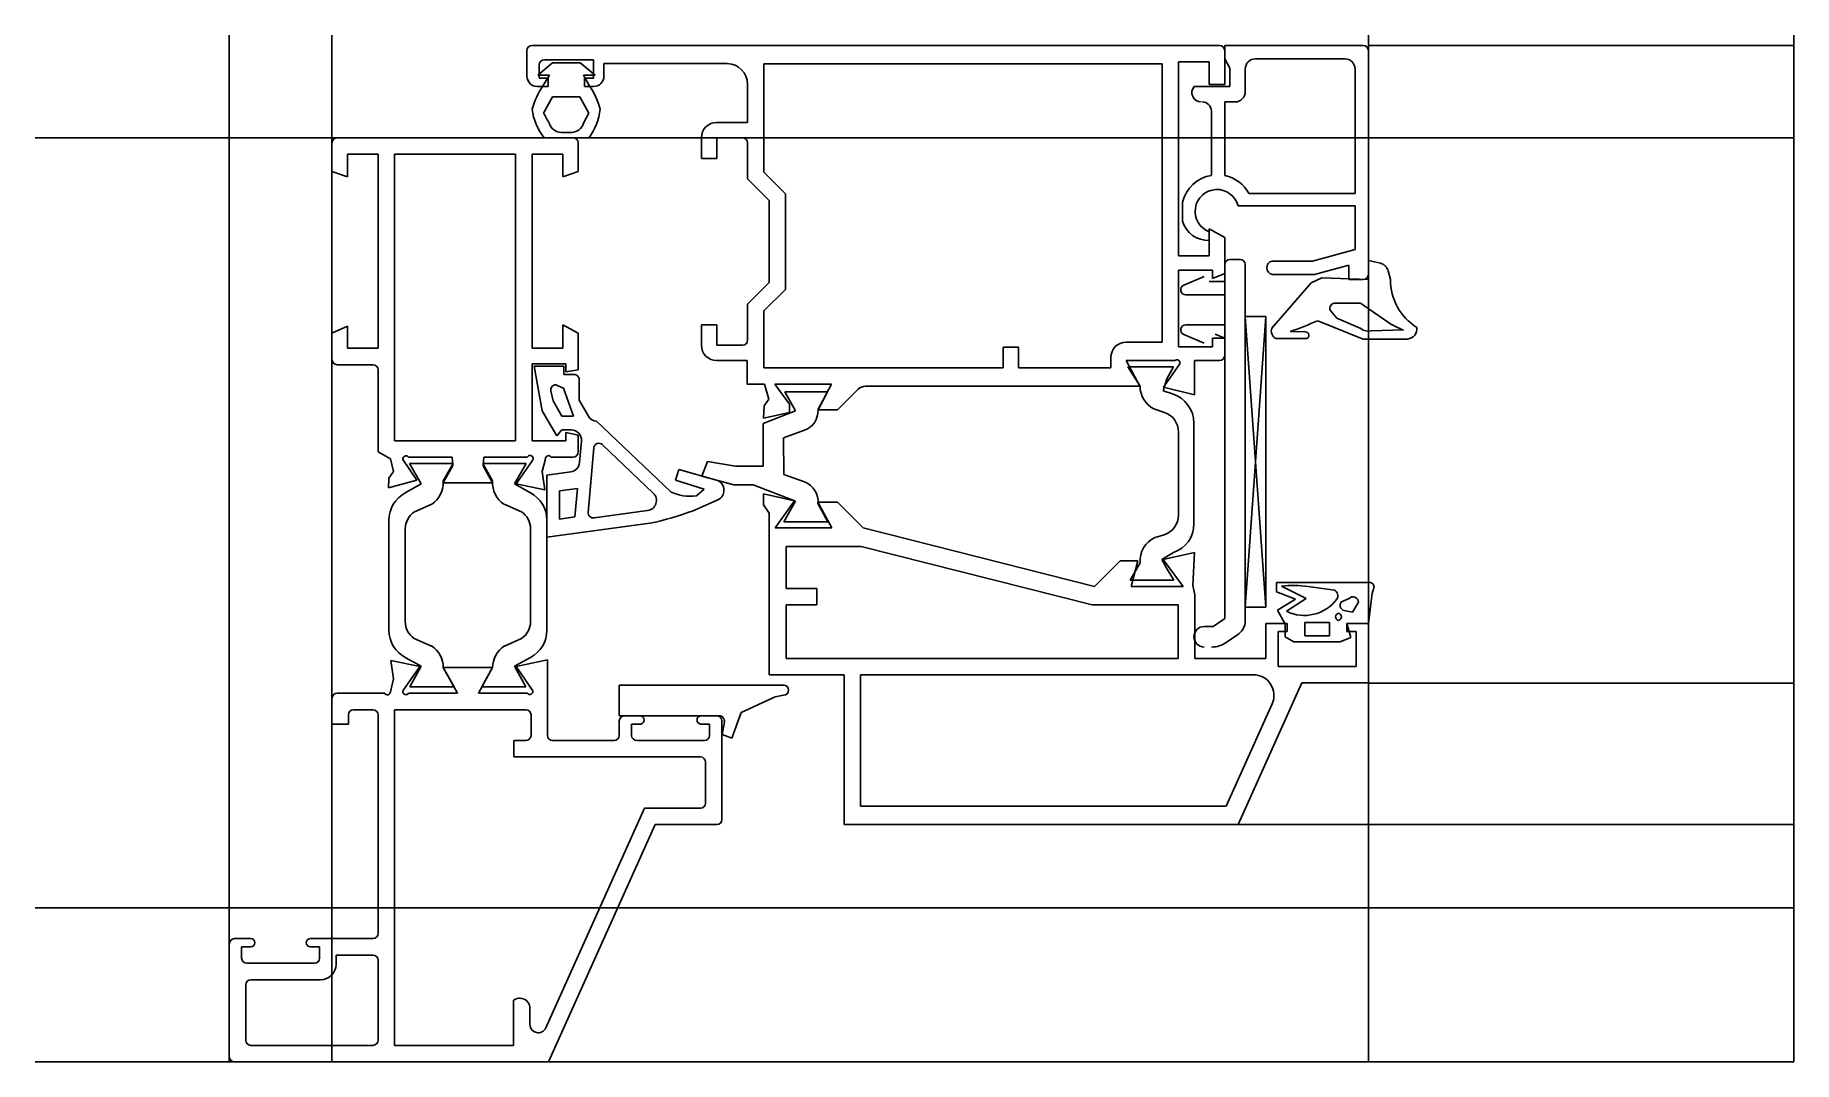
# Model space of a CAD drawing. Extents: x -29 to 142, y -9 to 91.
import ezdxf

# ---------------------------------------------------------------- set-up
doc = ezdxf.new("R2010")
doc.units = 0
doc.layers.get('0').update_dxf_attribs({"linetype": 'CONTINUOUS'})

msp = doc.modelspace()

# ---------------------------------------------------------------- linework, layer by layer
at = {"linetype": 'CONTINUOUS'}
for p, q in [((-10, 91), (-10, -9)), ((0, -9), (0, 91)), ((101, -9), (101, 91)), ((142.46, -9), (142.46, 91)), ((19, 89.5), (19, 87)), ((86.5, 90), (19.5, 90)), ((100.5, 90), (87, 90)), ((87, 90), (87, 88.71)), ((87, 86.19), (87, 89.5)), ((101, 90), (142.46, 90)), ((101, 67.7), (101, 89.5)), ((21.5, 88.3), (20.06, 87.1)), ((20.2, 86.8), (20.2, 88.1)), ((20.7, 88.6), (25.5, 88.6)), ((24.2, 88.3), (21.5, 88.3)), ((25.64, 87.1), (24.2, 88.3)), ((25.5, 88.6), (25.5, 86.8)), ((26.5, 87), (26.5, 88.23)), ((26.5, 88.23), (38.53, 88.23)), ((42.1, 77.66), (42.1, 88.2)), ((42.1, 88.2), (80.9, 88.2)), ((80.9, 88.2), (80.9, 61.1)), ((82.5, 69.5), (82.5, 88.4)), ((82.5, 88.4), (85.5, 88.4)), ((85.5, 88.4), (85.5, 86.19)), ((87, 88.71), (87.5, 87.79)), ((87.5, 87.79), (87.5, 86)), ((89, 85.5), (89, 87.7)), ((90, 88.7), (98.7, 88.7)), ((99.7, 87.7), (99.7, 75.59)), ((20, 86), (21.08, 86)), ((20.06, 87.1), (21.2, 87.1)), ((21.08, 86.8), (20.2, 86.8)), ((21.2, 87.1), (20.52, 86)), ((21.08, 86), (21.08, 86.8)), ((25.02, 86.18), (24.5, 87.1)), ((24.5, 87.1), (25.64, 87.1)), ((25.5, 86.8), (24.61, 86.8)), ((24.61, 86.8), (24.61, 86)), ((24.61, 86), (25.5, 86)), ((40.5, 86.23), (40.5, 82.5)), ((87.5, 86), (84.03, 86)), ((85.5, 86.19), (87, 86.19)), ((20.63, 83.42), (21.48, 85)), ((21.48, 85), (24.15, 85)), ((24.15, 85), (25.05, 83.42)), ((87, 77.33), (87, 84.5)), ((87, 84.5), (88, 84.5)), ((25.05, 83.42), (24.51, 82.42)), ((40.5, 82.5), (37.5, 82.5)), ((85.7, 83.6), (85.7, 77.35)), ((-28.92, 81), (142.46, 81)), ((23.5, 81), (0.5, 81)), ((20.69, 81), (25.06, 81)), ((23.36, 81.52), (22.38, 81.52)), ((36, 81), (36, 79)), ((37.5, 79), (37.5, 81)), ((37.5, 81), (40, 81)), ((0, 80.5), (0, 77.71)), ((1.5, 77.19), (1.5, 79.4)), ((1.5, 79.4), (4.5, 79.4)), ((4.5, 79.4), (4.5, 60.5)), ((6.1, 51.5), (6.1, 79.4)), ((6.1, 79.4), (17.9, 79.4)), ((17.9, 79.4), (17.9, 51.5)), ((19.5, 60.5), (19.5, 79.4)), ((19.5, 79.4), (22.5, 79.4)), ((22.5, 79.4), (22.5, 77.19)), ((24, 77.71), (24, 80.5)), ((36, 79), (37.5, 79)), ((40.5, 80.5), (40.5, 77)), ((0, 77.71), (1.5, 77.19)), ((22.5, 77.19), (24, 77.71)), ((44.2, 75.56), (42.1, 77.66)), ((40.5, 77), (42.6, 74.9)), ((44.2, 66.24), (44.2, 75.56)), ((99.7, 75.59), (89.36, 75.59)), ((42.6, 74.9), (42.6, 66.9)), ((82.9, 74.73), (82.9, 72.89)), ((88.31, 74.39), (99.7, 74.39)), ((99.7, 74.39), (99.7, 70.11)), ((87, 71.28), (85.5, 72.15)), ((85.5, 72.15), (85.5, 69.5)), ((85.5, 71), (85.5, 71.85)), ((87, 67.8), (87, 71.28)), ((85.5, 69.5), (82.5, 69.5)), ((87, 34.19), (87, 68.65)), ((87.5, 69.15), (88.5, 69.15)), ((89, 68.65), (89, 33.93)), ((95.57, 69), (91.63, 69)), ((99.7, 70.11), (95.57, 69)), ((95.74, 67.7), (99.1, 68.6)), ((99.1, 68.6), (99.1, 67.2)), ((102.18, 68.78), (101, 69.05)), ((101, 69.05), (101, 67.19)), ((42.6, 66.9), (40.5, 64.8)), ((82.5, 60.65), (82.5, 68.1)), ((82.5, 68.1), (85.8, 68.1)), ((83.01, 66.66), (85, 67.5)), ((85.5, 67), (87, 67)), ((85.8, 68.1), (85.8, 67.3)), ((85.8, 67.3), (87, 67.8)), ((95.41, 66.87), (91.6, 62.47)), ((91.67, 67.7), (95.74, 67.7)), ((96.46, 67.36), (95.41, 66.87)), ((101, 67.19), (96.46, 67.36)), ((99.1, 67.2), (100.5, 67.2)), ((103.16, 67.19), (102.92, 68.06)), ((42.1, 64.14), (44.2, 66.24)), ((87, 65.7), (83.2, 65.7)), ((40.5, 64.8), (40.5, 61.3)), ((42.1, 58.6), (42.1, 64.14)), ((91, 63.59), (89, 35.29)), ((89, 63.59), (91, 35.29)), ((91, 63.59), (89, 35.29)), ((91, 63.59), (89, 63.59)), ((91, 35.29), (91, 63.59)), ((97.94, 63.45), (97.29, 64.2)), ((97.75, 64.9), (100.23, 64.9)), ((100.28, 62.42), (97.94, 63.45)), ((100.23, 64.9), (103.3, 62.8)), ((1.5, 62.66), (0, 61.99)), ((0, 61.99), (0, 59.4)), ((1.5, 60.5), (1.5, 62.66)), ((24, 61.99), (22.5, 62.8)), ((22.5, 62.8), (22.5, 60.5)), ((24, 58.4), (24, 61.99)), ((37.5, 62.8), (36, 62.8)), ((36, 62.8), (36, 60.8)), ((37.5, 60.8), (37.5, 62.8)), ((85, 61), (83.01, 61.84)), ((83.2, 62.8), (87, 62.8)), ((87, 61.5), (86.08, 61.88)), ((94.88, 62.11), (93.39, 62.13)), ((96.06, 63.19), (100.48, 61.4)), ((104.42, 62.29), (101.28, 62.2)), ((4.5, 60.5), (1.5, 60.5)), ((22.5, 60.5), (19.5, 60.5)), ((40, 60.8), (37.5, 60.8)), ((66.9, 60.6), (65.4, 60.6)), ((65.4, 60.6), (65.4, 58.6)), ((66.9, 58.6), (66.9, 60.6)), ((80.9, 61.1), (77.4, 61.1)), ((85.8, 60.65), (82.5, 60.65)), ((87, 61.5), (85.8, 61.5)), ((85.8, 61.5), (85.8, 60.65)), ((87, 59.8), (87, 61.5)), ((91, 61.44), (91, 37.44)), ((91, 37.44), (91, 61.44)), ((92.08, 61.44), (95, 61.44)), ((100.48, 61.4), (104.82, 61.4)), ((0.5, 58.9), (4, 58.9)), ((4.5, 58.4), (4.5, 50.4)), ((19.5, 51.5), (19.5, 59)), ((19.5, 59), (22.8, 59)), ((22.6, 58.75), (19.7, 58.75)), ((19.7, 58.75), (20.48, 54.4)), ((22.6, 57.95), (22.6, 58.75)), ((22.8, 59), (22.8, 58.2)), ((22.8, 58.2), (24, 58.4)), ((37.5, 59.3), (40.45, 59.3)), ((40.45, 59.3), (40.45, 57)), ((65.4, 58.6), (42.1, 58.6)), ((75.9, 58.6), (66.9, 58.6)), ((75.9, 59.6), (75.9, 58.6)), ((78.74, 56.8), (77.41, 59.3)), ((77.41, 59.3), (82.14, 59.3)), ((82, 58.69), (77.56, 58.69)), ((77.56, 58.69), (78.75, 56.81)), ((82.63, 58.99), (81.05, 56.7)), ((81.36, 57.54), (82, 58.69)), ((84.04, 55.98), (84.04, 59.3)), ((84.04, 59.3), (86.5, 59.3)), ((21.83, 56.95), (22.55, 56.63)), ((22.55, 56.63), (23.55, 53.9)), ((23.57, 57.95), (22.6, 57.95)), ((24.1, 55.45), (24.1, 57.45)), ((40.45, 57), (42.16, 57)), ((42.16, 57), (42.57, 55.54)), ((44.58, 55.05), (43.16, 57)), ((43.16, 57), (48.69, 57)), ((48.69, 57), (47.36, 54.5)), ((52, 56.8), (78.74, 56.8)), ((80.99, 56.36), (81.36, 57.54)), ((81.05, 56.7), (84.04, 55.98)), ((21.55, 55.37), (21.34, 56.35)), ((22.39, 53.9), (21.55, 55.37)), ((25, 53.89), (24.1, 55.45)), ((42.11, 54.89), (42.05, 53.68)), ((42.57, 55.54), (42.11, 54.89)), ((48.3, 56.27), (44.12, 56.27)), ((44.12, 56.27), (45.16, 54.4)), ((44.58, 54.24), (44.58, 55.05)), ((47.37, 54.52), (48.3, 56.27)), ((49.28, 54.5), (51.29, 56.51)), ((81.91, 56.06), (80.99, 56.36)), ((20.48, 54.4), (21.9, 51.96)), ((23.55, 53.9), (22.39, 53.9)), ((33.01, 46.51), (25.78, 53.39)), ((45.16, 54.4), (42.02, 53.17)), ((42.02, 53.17), (42.03, 49.01)), ((42.05, 53.68), (44.58, 54.24)), ((47.36, 54.5), (49.28, 54.5)), ((80.08, 54.6), (81.14, 54.24)), ((84, 43.42), (84, 53.2)), ((17.9, 51.5), (6.1, 51.5)), ((22.8, 51.5), (19.5, 51.5)), ((21.9, 51.96), (22.41, 52.55)), ((22.41, 52.55), (23.33, 52.55)), ((24, 52.05), (22.8, 52.3)), ((22.8, 52.3), (22.8, 51.5)), ((24, 50.4), (24, 52.05)), ((24.32, 51.46), (24.14, 49.37)), ((44.02, 51.78), (46.06, 52.52)), ((44.03, 48.22), (44.02, 51.78)), ((82.5, 52.34), (82.5, 44.25)), ((4.5, 50.41), (5.7, 49.75)), ((5.7, 49.75), (6.01, 48.51)), ((7.46, 49.9), (11.7, 49.9)), ((11.7, 49.9), (11.77, 49.07)), ((14.74, 49.04), (14.8, 49.9)), ((14.8, 49.9), (19.04, 49.9)), ((20.49, 48.51), (20.8, 49.75)), ((21.36, 49.9), (23.5, 49.9)), ((24.97, 44.52), (25.52, 50.79)), ((26.36, 51.11), (31.31, 46.4)), ((6.01, 48.51), (5.56, 47.86)), ((8.28, 47.67), (6.91, 49.66)), ((11.8, 49.29), (7.57, 49.29)), ((7.57, 49.29), (8.71, 47.31)), ((10.84, 47.58), (11.8, 49.29)), ((11.77, 49.07), (10.85, 47.4)), ((18.93, 49.29), (14.7, 49.29)), ((14.7, 49.29), (15.66, 47.58)), ((15.65, 47.4), (14.74, 49.04)), ((17.79, 47.31), (18.93, 49.29)), ((19.53, 49.56), (17.95, 47.3)), ((20.75, 46.71), (20.49, 48.51)), ((23.28, 48.47), (20.94, 48.15)), ((20.94, 48.15), (20.94, 42.1)), ((33.79, 48.7), (33.49, 47.64)), ((37.46, 47.67), (33.79, 48.7)), ((36.61, 49.47), (36.05, 48.05)), ((36.05, 48.05), (39.18, 47.21)), ((39.34, 49.01), (36.61, 49.47)), ((42.03, 49.01), (39.34, 49.01)), ((46.06, 47.48), (44.03, 48.22)), ((5.56, 47.86), (5.51, 46.9)), ((5.51, 46.9), (8.28, 47.67)), ((8.71, 47.31), (7.15, 46.41)), ((10.85, 47.4), (15.65, 47.4)), ((19.35, 46.41), (17.79, 47.31)), ((17.95, 47.3), (20.75, 46.71)), ((22.19, 46.62), (23.92, 46.86)), ((22.19, 43.87), (22.19, 46.62)), ((23.92, 46.86), (23.68, 44.07)), ((33.49, 47.64), (36.28, 46.79)), ((36.28, 46.79), (35.53, 46.13)), ((39.18, 47.21), (41.05, 47.21)), ((41.05, 47.21), (45.16, 45.6)), ((45.08, 45.64), (42.06, 46.31)), ((42.06, 46.31), (42.06, 45.24)), ((8.04, 44.58), (9.73, 45.32)), ((16.77, 45.32), (18.46, 44.58)), ((30.75, 44.69), (25.54, 43.98)), ((35.19, 44.68), (37.6, 45.73)), ((42.06, 45.24), (42.6, 44.43)), ((43.18, 43), (45.08, 45.64)), ((45.16, 45.6), (44.05, 43.61)), ((49.28, 45.5), (47.35, 45.5)), ((47.35, 45.5), (48.73, 43)), ((48.33, 43.61), (47.36, 45.37)), ((51.78, 43), (49.28, 45.5)), ((5.55, 43.76), (5.55, 33.04)), ((7.15, 33.89), (7.15, 42.91)), ((19.35, 42.91), (19.35, 33.89)), ((20.94, 42.1), (30.99, 43.46)), ((20.95, 33.04), (20.95, 43.76)), ((23.68, 44.07), (22.19, 43.87)), ((42.6, 44.43), (42.6, 28.7)), ((48.73, 43), (43.18, 43)), ((44.05, 43.61), (48.33, 43.61)), ((74.32, 37.3), (51.78, 43)), ((44.25, 37.1), (44.25, 41.2)), ((44.25, 41.2), (51.56, 41.2)), ((51.56, 41.2), (74.09, 35.5)), ((81.09, 42.34), (80.21, 42.07)), ((76.82, 39.8), (74.32, 37.3)), ((78.53, 39.8), (76.82, 39.8)), ((78.76, 39.62), (77.8, 37.91)), ((77.9, 37.3), (78.53, 39.8)), ((80.86, 39.93), (82.02, 40.6)), ((81.4, 39), (80.86, 39.93)), ((84.05, 40.62), (81.01, 39.94)), ((81.01, 39.94), (82.94, 37.3)), ((83.88, 37.38), (84.05, 40.62)), ((77.8, 37.91), (82.03, 37.91)), ((82.03, 37.91), (81.4, 39)), ((47.25, 37.1), (44.25, 37.1)), ((47.25, 35.5), (47.25, 37.1)), ((82.94, 37.3), (77.9, 37.3)), ((84.1, 36.5), (83.88, 37.38)), ((84.1, 30.3), (84.1, 36.5)), ((101.13, 37.7), (92.04, 37.7)), ((92.04, 37.7), (92.04, 36.77)), ((92.04, 36.77), (93.91, 36.07)), ((93.91, 36.07), (92.15, 34.98)), ((94.93, 36.12), (92.53, 37.33)), ((93.01, 34.89), (94.93, 36.12)), ((95.12, 37.3), (97.69, 36.94)), ((98.38, 35.8), (99.12, 36.13)), ((101.01, 33.7), (101.3, 36.14)), ((44.25, 30.3), (44.25, 35.5)), ((44.25, 35.5), (47.25, 35.5)), ((74.09, 35.5), (82.45, 35.5)), ((82.45, 35.5), (82.45, 30.3)), ((89, 35.29), (91, 35.29)), ((92.15, 34.98), (92.9, 33.64)), ((99.46, 34.79), (98.63, 34.96)), ((100.03, 35.77), (99.46, 34.79)), ((85, 33.4), (85.87, 33.4)), ((85.87, 33.4), (87, 34.19)), ((88.36, 32.7), (87.15, 31.85)), ((93.1, 33.7), (91, 33.7)), ((91, 33.7), (91, 30.3)), ((92.2, 29.5), (92.2, 32.9)), ((92.2, 32.9), (93.1, 32.9)), ((92.9, 33.64), (92.9, 32.39)), ((93.1, 32.9), (93.1, 33.7)), ((94.8, 32.5), (94.8, 33.8)), ((94.8, 33.8), (97.2, 33.8)), ((97.2, 33.8), (97.2, 32.5)), ((99.28, 32.32), (98.9, 33.7)), ((98.9, 33.7), (101.01, 33.7)), ((101, 33.7), (98.9, 33.7)), ((98.9, 33.7), (98.9, 32.9)), ((98.9, 32.9), (99.8, 32.9)), ((99.8, 32.9), (99.8, 29.5)), ((101, 27.9), (101, 33.7)), ((9.7, 31.5), (8.02, 32.23)), ((18.48, 32.23), (16.8, 31.5)), ((92.9, 32.39), (93.74, 31.9)), ((93.74, 31.9), (98.26, 31.9)), ((97.2, 32.5), (94.8, 32.5)), ((98.26, 31.9), (99.28, 32.32)), ((8.55, 29.5), (5.75, 30.09)), ((5.75, 30.09), (6.01, 28.29)), ((6.91, 27.12), (8.55, 29.5)), ((7.15, 30.39), (8.71, 29.53)), ((8.71, 29.53), (7.6, 27.51)), ((11.9, 27.51), (10.85, 29.41)), ((15.65, 29.4), (10.85, 29.4)), ((10.85, 29.4), (12.23, 26.9)), ((14.27, 26.9), (15.65, 29.4)), ((15.65, 29.41), (14.6, 27.51)), ((17.79, 29.53), (19.35, 30.39)), ((18.9, 27.51), (17.79, 29.53)), ((21, 30.14), (17.95, 29.5)), ((17.95, 29.5), (19.59, 27.14)), ((21, 22.8), (21, 30.14)), ((82.45, 30.3), (44.25, 30.3)), ((91, 30.3), (84.1, 30.3)), ((99.8, 29.5), (92.2, 29.5)), ((6.01, 28.29), (5.7, 27.05)), ((7.6, 27.51), (11.9, 27.51)), ((14.6, 27.51), (18.9, 27.51)), ((44, 27.7), (28, 27.7)), ((28, 27.7), (28, 24.7)), ((42.6, 28.7), (49.9, 28.7)), ((49.9, 28.7), (49.9, 14.1)), ((51.5, 15.9), (51.5, 28.7)), ((51.5, 28.7), (89.79, 28.7)), ((88.3, 14.1), (94.5, 27.9)), ((94.5, 27.9), (101, 27.9)), ((100.99, 27.87), (142.46, 27.87)), ((0, 26.4), (0, 23.9)), ((5.14, 26.9), (0.5, 26.9)), ((12.23, 26.9), (7.46, 26.9)), ((19.04, 26.9), (14.27, 26.9)), ((39.87, 25.01), (43.2, 26.56)), ((43.2, 26.56), (44, 26.7)), ((91.62, 25.88), (87.14, 15.9)), ((1.6, 23.9), (1.6, 24.8)), ((2.1, 25.3), (4, 25.3)), ((4.5, 24.8), (4.5, 3.5)), ((6.1, -7.4), (6.1, 25.3)), ((6.1, 25.3), (18.9, 25.3)), ((19.4, 24.8), (19.4, 22.8)), ((28, 24.7), (37.75, 24.7)), ((28, 24.2), (28, 22.8)), ((30.1, 24.7), (28.5, 24.7)), ((37.5, 24.7), (35.9, 24.7)), ((38, 14.6), (38, 24.2)), ((38.24, 24.11), (38.02, 22.88)), ((38.97, 22.53), (39.87, 25.01)), ((0, 23.9), (1.6, 23.9)), ((18.9, 22.3), (17.72, 22.3)), ((17.72, 22.3), (17.72, 20.7)), ((27.5, 22.3), (21.5, 22.3)), ((29.2, 22.8), (29.2, 23.9)), ((29.2, 23.9), (30.1, 23.9)), ((36.3, 22.3), (29.7, 22.3)), ((35.9, 23.9), (36.8, 23.9)), ((36.8, 23.9), (36.8, 22.8)), ((38.02, 22.88), (38.97, 22.53)), ((17.72, 20.7), (35.9, 20.7)), ((36.4, 20.2), (36.4, 16.2)), ((30.47, 15.7), (20.83, -5.7)), ((35.9, 15.7), (30.47, 15.7)), ((87.14, 15.9), (51.5, 15.9)), ((21.1, -9), (31.5, 14.1)), ((31.5, 14.1), (37.5, 14.1)), ((49.9, 14.1), (88.3, 14.1)), ((88.3, 14.1), (142.46, 14.1)), ((-28.92, 6), (142.46, 6)), ((-10, 2.5), (-10, -8.5)), ((-7.9, 3), (-9.5, 3)), ((-8.8, 1.1), (-8.8, 2.2)), ((-8.8, 2.2), (-7.9, 2.2)), ((4, 3), (-2.1, 3)), ((-2.1, 2.2), (-1.2, 2.2)), ((-1.2, 2.2), (-1.2, 1.1)), ((-1.7, 0.6), (-8.3, 0.6)), ((0.4, 0.5), (0.4, 1.4)), ((0.4, 1.4), (4, 1.4)), ((4.5, 0.9), (4.5, -6.9)), ((-8.4, -6.9), (-8.4, -1.5)), ((-7.9, -1), (-1.1, -1)), ((17.7, -3), (17.7, -7.4)), ((19.3, -5.38), (19.3, -3.8)), ((4, -7.4), (-7.9, -7.4)), ((17.7, -7.4), (6.1, -7.4)), ((-28.92, -9), (142.46, -9)), ((-9.5, -9), (21.1, -9)), ((21.1, -9), (142.46, -9))]:
    msp.add_line(p, q, dxfattribs=at)
for centre, radius, start, end in [((19.5, 89.5), 0.5, 90, 180), ((86.5, 89.5), 0.5, 0, 90), ((100.5, 89.5), 0.5, 0, 90), ((20.7, 88.1), 0.5, 90, 180), ((38.5, 86.23), 2, 359.9936, 89.1405), ((90, 87.7), 1, 90, 180), ((98.7, 87.7), 1, 0, 90), ((20, 87), 1, 180, 270), ((26.55, 81.9), 7.29, 145.7833, 164.8978), ((18.98, 81.89), 7.41, 14.8497, 35.3677), ((25.5, 87), 1, 270, 0), ((84.7, 85.4), 0.9, 138.1897, 269.9478), ((84.8, 83.6), 0.9, 0, 90), ((88, 85.5), 1, 270, 0), ((25.01, 84.47), 5.54, 186.9357, 218.7682), ((6.95, 75.45), 15.83, 25.9184, 30.2266), ((22.42, 82.84), 1.32, 200.8248, 268.0999), ((23.29, 82.8), 1.28, 273.2666, 342.8275), ((20.01, 84.56), 6.18, 324.8312, 352.8463), ((37.5, 81), 1.5, 90, 180), ((0.5, 80.5), 0.5, 90, 180), ((23.5, 80.5), 0.5, 0, 90), ((40, 80.5), 0.5, 0, 90), ((86.3, 73.9), 3.5, 99.8814, 166.3144), ((86.29, 73.9), 3.5, 28.8357, 78.3624), ((86.25, 73.84), 2.13, 14.8792, 249.3426), ((85.4, 73.6), 2.6, 195.8049, 272.1666), ((87.5, 68.65), 0.5, 90, 180), ((88.5, 68.65), 0.5, 0, 90), ((91.76, 68.35), 0.66, 101.7466, 261.7782), ((101.95, 67.81), 1, 14.7047, 76.865), ((100.5, 67.7), 0.5, 270, 0), ((108.61, 67.15), 5.45, 179.5479, 238.102), ((83.21, 66.2), 0.5, 113.0638, 269.3264), ((97.75, 64.4), 0.5, 89.8002, 203.5786), ((83.21, 62.3), 0.5, 90.6736, 246.9362), ((92.31, 62.17), 0.77, 157.4343, 252.5386), ((80.58, 98.28), 38.35, 289.5068, 293.7997), ((94.86, 61.76), 0.35, 293.6534, 86.6551), ((101.02, 63.41), 1.24, 233.2074, 281.9777), ((106.14, 67.55), 5.53, 239.129, 251.9061), ((104.74, 62.4), 1, 274.7241, 7.0882), ((37.5, 60.8), 1.5, 180, 270), ((40, 61.3), 0.5, 270, 0), ((77.4, 59.6), 1.5, 90, 180), ((0.5, 59.4), 0.5, 180, 270), ((4, 58.4), 0.5, 0, 90), ((82.34, 59.08), 0.3, 342.5797, 132.7811), ((86.5, 59.8), 0.5, 270, 0), ((21.83, 56.45), 0.5, 89.9883, 191.537), ((23.6, 57.45), 0.5, 359.8968, 93.4399), ((51.99, 55.8), 1, 89.6687, 134.7664), ((81.25, 56.81), 2.5, 179.9844, 242.0955), ((81, 53.2), 3, 359.9743, 72.3421), ((25.87, 54.39), 1, 209.7421, 264.9361), ((45.37, 54.4), 2, 290.0692, 3.4812), ((80.5, 52.35), 2, 359.8521, 71.3373), ((23.32, 51.55), 1, 354.8354, 89.6597), ((7.22, 49.71), 0.31, 38.1663, 188.9831), ((19.3, 49.76), 0.3, 318.9697, 151.5185), ((21.1, 49.75), 0.3, 29.9264, 180.0638), ((23.5, 50.4), 0.5, 270, 0), ((26.02, 50.75), 0.5, 46.8421, 174.8668), ((23.14, 49.46), 1, 277.8093, 354.7946), ((8.55, 43.76), 3, 117.8181, 179.937), ((8.35, 47.4), 2.5, 303.6052, 4.0788), ((18.15, 47.4), 2.5, 175.9212, 236.3948), ((17.95, 43.76), 3, 0.063, 62.1819), ((30.62, 45.68), 1, 277.751, 45.9832), ((34.9, 50.53), 4.44, 244.7468, 278.1027), ((37.2, 46.7), 1, 358.6069, 74.9475), ((37.2, 46.65), 1, 293.5436, 1.9051), ((45.37, 45.6), 2, 353.3522, 69.9234), ((9.15, 42.92), 2, 123.7104, 180.1803), ((17.35, 42.92), 2, 359.8197, 56.2896), ((23.42, 77.37), 34.75, 282.5893, 289.8053), ((25.47, 44.47), 0.5, 174.8113, 278.285), ((80.5, 44.25), 2, 287.1575, 359.9715), ((81, 43.42), 3, 289.8769, 359.9756), ((81.25, 39.8), 2.5, 114.674, 184.0888), ((93.7, 26.79), 10.61, 82.3252, 96.3475), ((94.76, 38.46), 3.98, 243.9039, 323.0172), ((97.39, 36.38), 0.63, 330.1083, 61.9564), ((99.5, 35.76), 0.53, 1.0134, 135.8187), ((101.09, 37.24), 0.46, 335.3863, 85.2361), ((104.21, 35.95), 2.92, 157.8033, 176.2075), ((98.17, 34.35), 0.36, 103.5362, 256.4638), ((98.01, 34.35), 0.36, 283.5362, 76.4638), ((98.74, 35.45), 0.5, 135.3613, 257.7867), ((8.55, 33.04), 3, 180.063, 242.1819), ((9.15, 33.88), 2, 179.7192, 235.5985), ((17.35, 33.88), 2, 304.4015, 0.2808), ((17.95, 33.04), 3, 297.8181, 359.937), ((85, 32.4), 1, 90, 270), ((87.5, 33.93), 1.5, 304.983, 0.0388), ((8.35, 29.4), 2.5, 0.3252, 57.3175), ((18.15, 29.4), 2.5, 122.6825, 179.6748), ((85.72, 33.9), 2.5, 269.7922, 304.9159), ((44, 27.2), 0.5, 270, 90), ((89.8, 26.7), 2, 335.7949, 90.1671), ((0.5, 26.4), 0.5, 90, 180), ((5.4, 27.05), 0.3, 209.9264, 0.0638), ((7.2, 27.05), 0.3, 167.3469, 329.0503), ((19.28, 27.09), 0.31, 218.1663, 8.9831), ((2.1, 24.8), 0.5, 90, 180), ((4, 24.8), 0.5, 0, 90), ((18.9, 24.8), 0.5, 0, 90), ((28.5, 24.2), 0.5, 90, 180), ((30.01, 24.3), 0.41, 282.6804, 77.3196), ((35.99, 24.3), 0.41, 102.6804, 257.3196), ((37.5, 24.2), 0.5, 0, 90), ((37.75, 24.2), 0.5, 349.6298, 89.79), ((18.9, 22.8), 0.5, 270, 0), ((21.5, 22.8), 0.5, 180, 270), ((27.5, 22.8), 0.5, 270, 0), ((29.7, 22.8), 0.5, 180, 270), ((36.3, 22.8), 0.5, 270, 0), ((35.9, 20.2), 0.5, 0, 90), ((35.9, 16.2), 0.5, 270, 0), ((37.5, 14.6), 0.5, 270, 0), ((4, 3.5), 0.5, 270, 0), ((-9.5, 2.5), 0.5, 90, 180), ((-7.9, 2.6), 0.4, 270, 90), ((-2.1, 2.6), 0.4, 90, 270), ((-8.3, 1.1), 0.5, 180, 270), ((-1.7, 1.1), 0.5, 270, 0), ((-1.1, 0.5), 1.5, 270, 360), ((4, 0.9), 0.5, 0, 90), ((-7.9, -1.5), 0.5, 90, 180), ((18.3, -3.8), 1, 360, 126.8699), ((20.1, -5.37), 0.8, 180.5149, 335.8588), ((-9.5, -8.5), 0.5, 180, 270), ((-7.9, -6.9), 0.5, 180, 270), ((4, -6.9), 0.5, 270, 0)]:
    msp.add_arc(centre, radius, start, end, dxfattribs=at)

doc.saveas('drawing.dxf')
